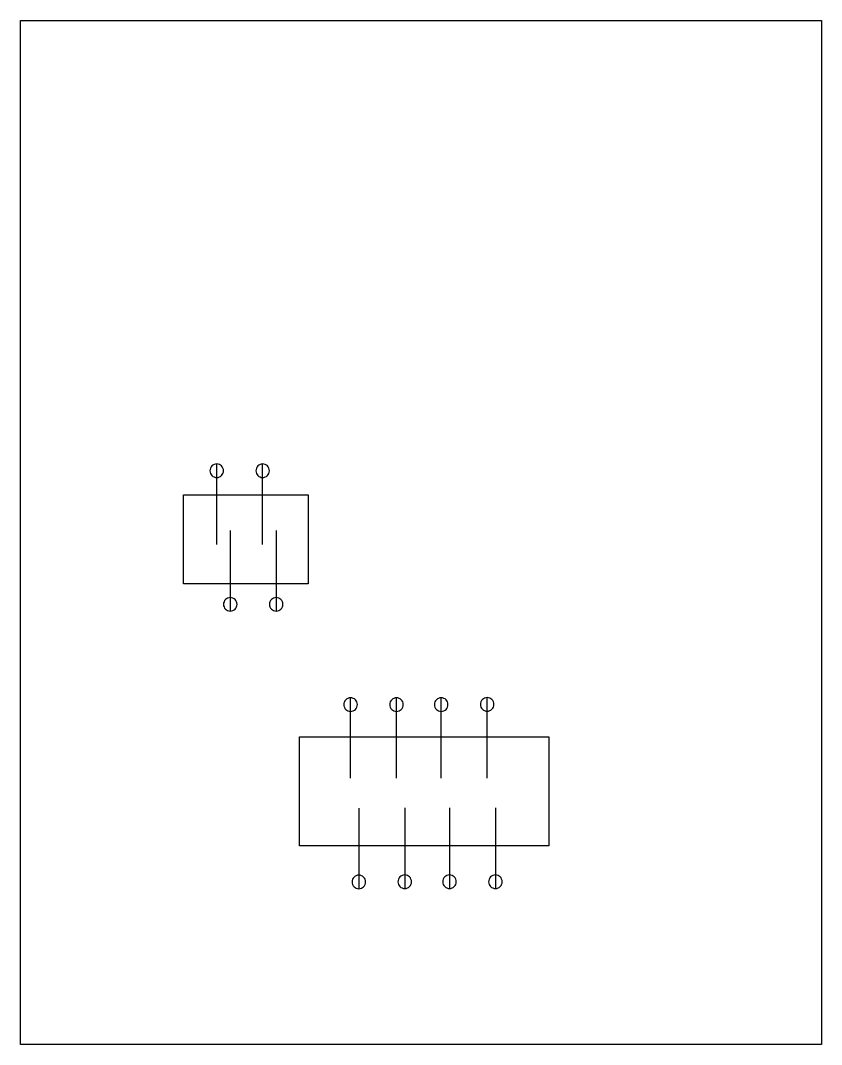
# Model space of a CAD drawing. Extents: x 0.2 to 45.2, y -51.5 to 6.
import ezdxf

# ---------------------------------------------------------------- set-up
doc = ezdxf.new("R2010")
doc.units = 0
doc.layers.add('LAYER_1', color=7, linetype='CONTINUOUS')

# ---------------------------------------------------------------- blocks, each defined once
blk = doc.blocks.new('BLOCK_2')
at = {"layer": 'LAYER_1', "color": 7}
blk.add_lwpolyline([(19.182, -38.239), (19.182, -40.489), (19.182, -42.739)], dxfattribs=at)
blk.add_open_spline([(19.562, -42.379), (19.562, -42.484), (19.52, -42.579), (19.451, -42.648), (19.382, -42.717), (19.287, -42.759), (19.182, -42.759), (19.077, -42.759), (18.982, -42.717), (18.914, -42.648), (18.845, -42.579), (18.802, -42.484), (18.802, -42.379), (18.802, -42.274), (18.845, -42.179), (18.914, -42.111), (18.982, -42.042), (19.077, -41.999), (19.182, -41.999), (19.287, -41.999), (19.382, -42.042), (19.451, -42.111), (19.52, -42.179), (19.562, -42.274), (19.562, -42.379)], degree=3, knots=[0, 0, 0, 0, 1, 1, 1, 2, 2, 2, 3, 3, 3, 4, 4, 4, 5, 5, 5, 6, 6, 6, 7, 7, 7, 8, 8, 8, 8], dxfattribs=at)
blk = doc.blocks.new('BLOCK_3')
at = {"layer": 'LAYER_1', "color": 7}
blk.add_lwpolyline([(21.764, -38.229), (21.764, -40.479), (21.764, -42.729)], dxfattribs=at)
blk.add_open_spline([(22.144, -42.369), (22.144, -42.474), (22.102, -42.569), (22.033, -42.638), (21.964, -42.707), (21.869, -42.749), (21.764, -42.749), (21.659, -42.749), (21.564, -42.707), (21.495, -42.638), (21.427, -42.569), (21.384, -42.474), (21.384, -42.369), (21.384, -42.264), (21.427, -42.169), (21.495, -42.101), (21.564, -42.032), (21.659, -41.989), (21.764, -41.989), (21.869, -41.989), (21.964, -42.032), (22.033, -42.101), (22.102, -42.169), (22.144, -42.264), (22.144, -42.369)], degree=3, knots=[0, 0, 0, 0, 1, 1, 1, 2, 2, 2, 3, 3, 3, 4, 4, 4, 5, 5, 5, 6, 6, 6, 7, 7, 7, 8, 8, 8, 8], dxfattribs=at)
blk = doc.blocks.new('BLOCK_4')
at = {"layer": 'LAYER_1', "color": 7}
blk.add_lwpolyline([(24.276, -38.229), (24.276, -40.479), (24.276, -42.729)], dxfattribs=at)
blk.add_open_spline([(24.656, -42.369), (24.656, -42.474), (24.613, -42.569), (24.544, -42.638), (24.475, -42.707), (24.38, -42.749), (24.276, -42.749), (24.171, -42.749), (24.076, -42.707), (24.007, -42.638), (23.938, -42.569), (23.896, -42.474), (23.896, -42.369), (23.896, -42.264), (23.938, -42.169), (24.007, -42.101), (24.076, -42.032), (24.171, -41.989), (24.276, -41.989), (24.38, -41.989), (24.475, -42.032), (24.544, -42.101), (24.613, -42.169), (24.656, -42.264), (24.656, -42.369)], degree=3, knots=[0, 0, 0, 0, 1, 1, 1, 2, 2, 2, 3, 3, 3, 4, 4, 4, 5, 5, 5, 6, 6, 6, 7, 7, 7, 8, 8, 8, 8], dxfattribs=at)
blk = doc.blocks.new('BLOCK_5')
at = {"layer": 'LAYER_1', "color": 7}
blk.add_lwpolyline([(26.855, -38.229), (26.855, -40.479), (26.855, -42.729)], dxfattribs=at)
blk.add_open_spline([(27.235, -42.369), (27.235, -42.474), (27.193, -42.569), (27.124, -42.638), (27.055, -42.707), (26.96, -42.749), (26.855, -42.749), (26.75, -42.749), (26.655, -42.707), (26.587, -42.638), (26.518, -42.569), (26.475, -42.474), (26.475, -42.369), (26.475, -42.264), (26.518, -42.169), (26.587, -42.101), (26.655, -42.032), (26.75, -41.989), (26.855, -41.989), (26.96, -41.989), (27.055, -42.032), (27.124, -42.101), (27.193, -42.169), (27.235, -42.264), (27.235, -42.369)], degree=3, knots=[0, 0, 0, 0, 1, 1, 1, 2, 2, 2, 3, 3, 3, 4, 4, 4, 5, 5, 5, 6, 6, 6, 7, 7, 7, 8, 8, 8, 8], dxfattribs=at)
blk = doc.blocks.new('BLOCK_6')
at = {"layer": 'LAYER_1', "color": 7}
blk.add_lwpolyline([(26.394, -36.552), (26.394, -34.302), (26.394, -32.052)], dxfattribs=at)
blk.add_open_spline([(26.014, -32.412), (26.014, -32.307), (26.057, -32.212), (26.126, -32.143), (26.194, -32.075), (26.289, -32.032), (26.394, -32.032), (26.499, -32.032), (26.594, -32.075), (26.663, -32.143), (26.732, -32.212), (26.774, -32.307), (26.774, -32.412), (26.774, -32.517), (26.732, -32.612), (26.663, -32.681), (26.594, -32.749), (26.499, -32.792), (26.394, -32.792), (26.289, -32.792), (26.194, -32.749), (26.126, -32.681), (26.057, -32.612), (26.014, -32.517), (26.014, -32.412)], degree=3, knots=[0, 0, 0, 0, 1, 1, 1, 2, 2, 2, 3, 3, 3, 4, 4, 4, 5, 5, 5, 6, 6, 6, 7, 7, 7, 8, 8, 8, 8], dxfattribs=at)
blk = doc.blocks.new('BLOCK_7')
at = {"layer": 'LAYER_1', "color": 7}
blk.add_lwpolyline([(23.813, -36.562), (23.813, -34.312), (23.813, -32.062)], dxfattribs=at)
blk.add_open_spline([(23.433, -32.422), (23.433, -32.317), (23.475, -32.222), (23.544, -32.153), (23.613, -32.085), (23.708, -32.042), (23.813, -32.042), (23.917, -32.042), (24.012, -32.085), (24.081, -32.153), (24.15, -32.222), (24.193, -32.317), (24.193, -32.422), (24.193, -32.527), (24.15, -32.622), (24.081, -32.691), (24.012, -32.759), (23.917, -32.802), (23.813, -32.802), (23.708, -32.802), (23.613, -32.759), (23.544, -32.691), (23.475, -32.622), (23.433, -32.527), (23.433, -32.422)], degree=3, knots=[0, 0, 0, 0, 1, 1, 1, 2, 2, 2, 3, 3, 3, 4, 4, 4, 5, 5, 5, 6, 6, 6, 7, 7, 7, 8, 8, 8, 8], dxfattribs=at)
blk = doc.blocks.new('BLOCK_8')
at = {"layer": 'LAYER_1', "color": 7}
blk.add_lwpolyline([(21.301, -36.562), (21.301, -34.312), (21.301, -32.062)], dxfattribs=at)
blk.add_open_spline([(20.921, -32.422), (20.921, -32.317), (20.964, -32.222), (21.032, -32.153), (21.101, -32.085), (21.196, -32.042), (21.301, -32.042), (21.406, -32.042), (21.501, -32.085), (21.57, -32.153), (21.639, -32.222), (21.681, -32.317), (21.681, -32.422), (21.681, -32.527), (21.639, -32.622), (21.57, -32.691), (21.501, -32.759), (21.406, -32.802), (21.301, -32.802), (21.196, -32.802), (21.101, -32.759), (21.032, -32.691), (20.964, -32.622), (20.921, -32.527), (20.921, -32.422)], degree=3, knots=[0, 0, 0, 0, 1, 1, 1, 2, 2, 2, 3, 3, 3, 4, 4, 4, 5, 5, 5, 6, 6, 6, 7, 7, 7, 8, 8, 8, 8], dxfattribs=at)
blk = doc.blocks.new('BLOCK_9')
at = {"layer": 'LAYER_1', "color": 7}
blk.add_lwpolyline([(18.721, -36.562), (18.721, -34.312), (18.721, -32.062)], dxfattribs=at)
blk.add_open_spline([(18.341, -32.422), (18.341, -32.317), (18.384, -32.222), (18.453, -32.153), (18.522, -32.085), (18.617, -32.042), (18.721, -32.042), (18.826, -32.042), (18.921, -32.085), (18.99, -32.153), (19.059, -32.222), (19.101, -32.317), (19.101, -32.422), (19.101, -32.527), (19.059, -32.622), (18.99, -32.691), (18.921, -32.759), (18.826, -32.802), (18.721, -32.802), (18.617, -32.802), (18.522, -32.759), (18.453, -32.691), (18.384, -32.622), (18.341, -32.527), (18.341, -32.422)], degree=3, knots=[0, 0, 0, 0, 1, 1, 1, 2, 2, 2, 3, 3, 3, 4, 4, 4, 5, 5, 5, 6, 6, 6, 7, 7, 7, 8, 8, 8, 8], dxfattribs=at)
blk = doc.blocks.new('BLOCK_10')
at = {"layer": 'LAYER_1', "color": 7}
blk.add_lwpolyline([(13.78, -23.431), (13.78, -21.181), (13.78, -18.931)], dxfattribs=at)
blk.add_open_spline([(13.4, -19.291), (13.4, -19.186), (13.443, -19.091), (13.512, -19.023), (13.58, -18.954), (13.675, -18.911), (13.78, -18.911), (13.885, -18.911), (13.98, -18.954), (14.049, -19.023), (14.118, -19.091), (14.16, -19.186), (14.16, -19.291), (14.16, -19.396), (14.118, -19.491), (14.049, -19.56), (13.98, -19.629), (13.885, -19.671), (13.78, -19.671), (13.675, -19.671), (13.58, -19.629), (13.512, -19.56), (13.443, -19.491), (13.4, -19.396), (13.4, -19.291)], degree=3, knots=[0, 0, 0, 0, 1, 1, 1, 2, 2, 2, 3, 3, 3, 4, 4, 4, 5, 5, 5, 6, 6, 6, 7, 7, 7, 8, 8, 8, 8], dxfattribs=at)
blk = doc.blocks.new('BLOCK_11')
at = {"layer": 'LAYER_1', "color": 7}
blk.add_lwpolyline([(11.201, -23.431), (11.201, -21.181), (11.201, -18.931)], dxfattribs=at)
blk.add_open_spline([(10.821, -19.291), (10.821, -19.186), (10.863, -19.091), (10.932, -19.023), (11.001, -18.954), (11.096, -18.911), (11.201, -18.911), (11.306, -18.911), (11.401, -18.954), (11.469, -19.023), (11.538, -19.091), (11.581, -19.186), (11.581, -19.291), (11.581, -19.396), (11.538, -19.491), (11.469, -19.56), (11.401, -19.629), (11.306, -19.671), (11.201, -19.671), (11.096, -19.671), (11.001, -19.629), (10.932, -19.56), (10.863, -19.491), (10.821, -19.396), (10.821, -19.291)], degree=3, knots=[0, 0, 0, 0, 1, 1, 1, 2, 2, 2, 3, 3, 3, 4, 4, 4, 5, 5, 5, 6, 6, 6, 7, 7, 7, 8, 8, 8, 8], dxfattribs=at)
blk = doc.blocks.new('BLOCK_12')
at = {"layer": 'LAYER_1', "color": 7}
blk.add_lwpolyline([(11.961, -22.654), (11.961, -24.904), (11.961, -27.154)], dxfattribs=at)
blk.add_open_spline([(12.341, -26.794), (12.341, -26.899), (12.298, -26.994), (12.229, -27.063), (12.161, -27.132), (12.066, -27.174), (11.961, -27.174), (11.856, -27.174), (11.761, -27.132), (11.692, -27.063), (11.623, -26.994), (11.581, -26.899), (11.581, -26.794), (11.581, -26.689), (11.623, -26.594), (11.692, -26.526), (11.761, -26.457), (11.856, -26.414), (11.961, -26.414), (12.066, -26.414), (12.161, -26.457), (12.229, -26.526), (12.298, -26.594), (12.341, -26.689), (12.341, -26.794)], degree=3, knots=[0, 0, 0, 0, 1, 1, 1, 2, 2, 2, 3, 3, 3, 4, 4, 4, 5, 5, 5, 6, 6, 6, 7, 7, 7, 8, 8, 8, 8], dxfattribs=at)
blk = doc.blocks.new('BLOCK_13')
at = {"layer": 'LAYER_1', "color": 7}
blk.add_lwpolyline([(14.54, -22.654), (14.54, -24.904), (14.54, -27.154)], dxfattribs=at)
blk.add_open_spline([(14.92, -26.794), (14.92, -26.899), (14.878, -26.994), (14.809, -27.063), (14.74, -27.132), (14.645, -27.174), (14.54, -27.174), (14.435, -27.174), (14.34, -27.132), (14.272, -27.063), (14.203, -26.994), (14.16, -26.899), (14.16, -26.794), (14.16, -26.689), (14.203, -26.594), (14.272, -26.526), (14.34, -26.457), (14.435, -26.414), (14.54, -26.414), (14.645, -26.414), (14.74, -26.457), (14.809, -26.526), (14.878, -26.594), (14.92, -26.689), (14.92, -26.794)], degree=3, knots=[0, 0, 0, 0, 1, 1, 1, 2, 2, 2, 3, 3, 3, 4, 4, 4, 5, 5, 5, 6, 6, 6, 7, 7, 7, 8, 8, 8, 8], dxfattribs=at)

msp = doc.modelspace()

# ---------------------------------------------------------------- linework, layer by layer
at = {"layer": 'LAYER_1', "color": 7}
for points in [[(45.176, -51.51), (22.676, -51.51), (0.176, -51.51), (0.176, -22.76), (0.176, 5.99), (22.676, 5.99), (45.176, 5.99), (45.176, -22.76), (45.176, -51.51)], [(16.34, -25.643), (12.84, -25.643), (9.34, -25.643), (9.34, -23.143), (9.34, -20.643), (12.84, -20.643), (16.34, -20.643), (16.34, -23.143), (16.34, -25.643)], [(29.85, -40.356), (22.85, -40.356), (15.85, -40.356), (15.85, -37.299), (15.85, -34.241), (22.85, -34.241), (29.85, -34.241), (29.85, -37.299), (29.85, -40.356)]]:
    msp.add_lwpolyline(points, dxfattribs=at)

# ---------------------------------------------------------------- block references
at = {"layer": 'LAYER_1'}
for name in ['BLOCK_11', 'BLOCK_10', 'BLOCK_12', 'BLOCK_13', 'BLOCK_9', 'BLOCK_8', 'BLOCK_7', 'BLOCK_6', 'BLOCK_2', 'BLOCK_3', 'BLOCK_4', 'BLOCK_5']:
    msp.add_blockref(name, (0, 0), dxfattribs=at)

doc.saveas('drawing.dxf')
